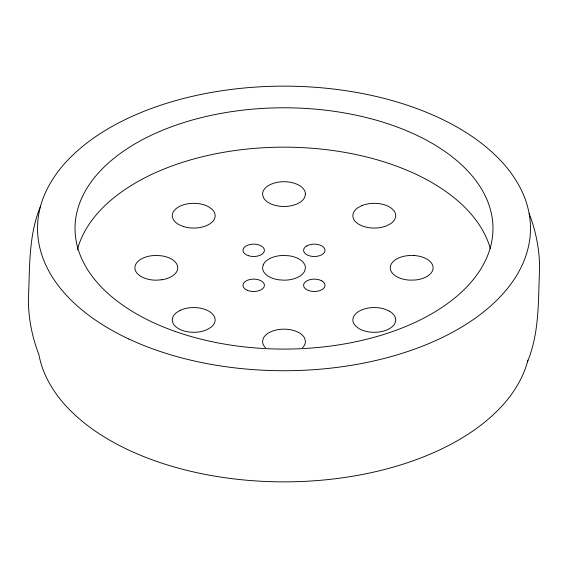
<?xml version="1.0" encoding="UTF-8"?>
<svg xmlns="http://www.w3.org/2000/svg" width="568" height="568" viewBox="0 0 568 568"><rect width="100%" height="100%" fill="white"/><g stroke="black" fill="none" stroke-linecap="round" stroke-linejoin="round"><path stroke-width="0.85" d="M40.576 206.099C28.265 235.599 29.898 268.167 28.4 299.428C28.45 318.186 32.007 336.895 38.858 354.361A246.484 142.305 0 0 0 278.931 481.834A246.484 142.305 0 0 0 527.885 360.169M527.423 361.901C539.735 332.401 538.102 299.833 539.6 268.572C539.55 249.814 535.993 231.105 529.142 213.639M77.362 249.835A208.974 120.65 0 0 1 282.928 147.162A208.974 120.65 0 0 1 490.312 248.606M302.559 347.715A21.435 12.375 0 0 0 305.435 341.524L304.704 338.322A21.435 12.375 0 0 0 284 329.156A21.435 12.375 0 0 0 263.296 338.322L262.565 341.524A21.435 12.375 0 0 0 265.441 347.715M263.218 264.78L262.572 267.989A21.435 12.375 0 0 0 278.746 279.811L284.305 280.187A21.435 12.375 0 0 0 304.782 270.844L305.428 267.635A21.435 12.375 0 0 0 289.254 255.813L283.695 255.437A21.435 12.375 0 0 0 263.218 264.78M305.435 194.1L304.704 197.302A21.435 12.375 0 0 1 284 206.475A21.435 12.375 0 0 1 263.296 197.302L262.565 194.1A21.435 12.375 0 0 1 284 181.724A21.435 12.375 0 0 1 305.435 194.1M306.734 245.937L305.03 247.222A10.714 6.184 0 0 0 306.734 254.684A10.714 6.184 0 0 0 319.67 255.671L321.886 254.684A10.714 6.184 0 0 0 321.886 245.937A10.714 6.184 0 0 0 306.734 245.937M180.262 310.305L176.399 312.641A21.435 12.375 0 0 0 178.934 328.893A21.435 12.375 0 0 0 207.171 329.568L211.033 327.232A21.435 12.375 0 0 0 208.499 310.98A21.435 12.375 0 0 0 180.262 310.305M361.979 205.559L357.861 207.739A21.435 12.375 0 0 0 358.493 224.055A21.435 12.375 0 0 0 386.588 225.823L390.713 223.636A21.435 12.375 0 0 0 390.081 207.327A21.435 12.375 0 0 0 361.979 205.559M161.866 279.768L156.321 280.187A21.435 12.375 0 0 1 134.886 267.812A21.435 12.375 0 0 1 156.321 255.437L161.866 255.863A21.435 12.375 0 0 1 177.756 267.812A21.435 12.375 0 0 1 161.866 279.768M413.916 255.508L408.321 255.593A21.435 12.375 0 0 0 390.251 268.139A21.435 12.375 0 0 0 409.45 280.116L415.038 280.031A21.435 12.375 0 0 0 433.107 267.485A21.435 12.375 0 0 0 413.916 255.508M183.535 226.575L178.998 224.687A21.435 12.375 0 0 1 178.132 207.192A21.435 12.375 0 0 1 208.435 206.688L211.963 209.194A21.435 12.375 0 0 1 209.301 224.182A21.435 12.375 0 0 1 183.535 226.575M321.886 280.94L319.67 279.953A10.714 6.184 0 0 0 306.734 280.94A10.714 6.184 0 0 0 305.03 288.409L306.734 289.687A10.714 6.184 0 0 0 321.886 289.687A10.714 6.184 0 0 0 321.886 280.94M389.435 311.186L384.998 309.219A21.435 12.375 0 0 0 359.125 311.186A21.435 12.375 0 0 0 355.724 326.124L359.125 328.687A21.435 12.375 0 0 0 389.435 328.687A21.435 12.375 0 0 0 389.435 311.186M248.33 255.671L246.114 254.684A10.714 6.184 0 0 1 246.114 245.937A10.714 6.184 0 0 1 261.266 245.937L262.97 247.222A10.714 6.184 0 0 1 261.266 254.684A10.714 6.184 0 0 1 248.33 255.671M175.519 331.556A208.974 120.65 0 0 0 492.925 231.119A208.974 120.65 0 0 0 183.556 122.638A208.974 120.65 0 0 0 175.519 331.556M247.229 290.248A10.714 6.184 0 0 0 264.326 286.073A10.714 6.184 0 0 0 249.515 279.612A10.714 6.184 0 0 0 247.229 290.248M128.78 338.975A246.484 142.305 0 0 0 527.423 250.779A246.484 142.305 0 0 0 195.797 95.559A246.484 142.305 0 0 0 128.78 338.975"/></g></svg>
